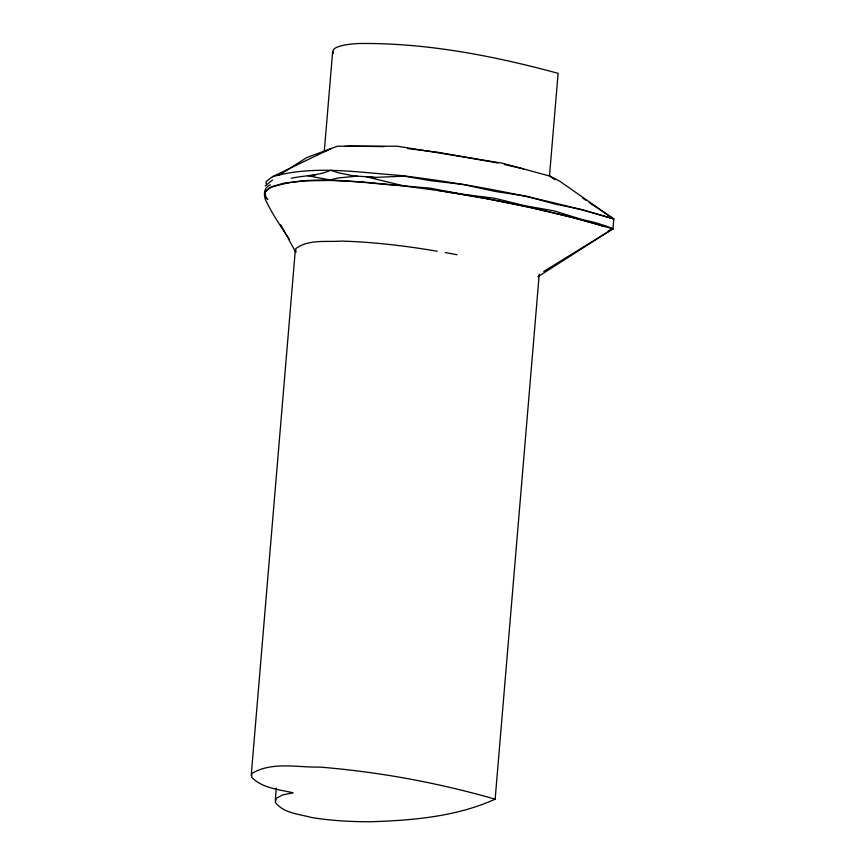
<?xml version="1.0" encoding="UTF-8"?>
<svg xmlns="http://www.w3.org/2000/svg" width="865" height="865" viewBox="0 0 865 865"><rect width="100%" height="100%" fill="white"/><g stroke="black" fill="none" stroke-linecap="round" stroke-linejoin="round"><path stroke-width="1.3" d="M333.155 53.522L333.176 50.019A53.187 11.602 4.8 0 1 358.845 43.51C426.272 42.72 493.266 55.738 558.109 73.341L549.491 175.919L555.038 179.628M251.207 775.451L295.289 250.472M324.256 151.635L332.647 51.716M275.275 800.168L276.292 788.058M495.148 799.195C437.993 782.717 379.184 771.926 319.899 767.093C297.647 767.601 271.675 761.287 251.737 773.57L251.802 777.44C262.506 788.231 278.963 789.561 293.062 792.762L282.293 795.043L276.432 798.298L275.243 802.158C283.309 813.295 299.052 814.03 311.303 817.436C330.808 820.723 350.606 821.761 370.371 821.75C412.605 820.409 456.179 816.765 495.148 799.195L539.23 274.216M589.141 202.432L613.793 218.921L612.961 228.868L543.761 271.426M328.819 149.623L272.432 176.73L266.128 181.585L266.225 183.867M272.497 180.028L265.155 185.986M278.898 175.346L306.664 157.625L337.415 146.196L397.554 146.228L502.1 163.139L549.87 176.092L559.709 181.185L613.782 219.04L581.831 209.514L554.692 204.021L525.952 196.096L495.31 191.479L463.543 184.537L430.478 180.655L404.452 176.168L376.059 177.368L353.536 175.919L338.626 172.805L330.776 170.264C318.19 175.855 304.296 175.422 291.213 178.266M537.911 276.724L612.971 228.738A288.845 189.251 -36.5 0 0 593.812 222.294L581.021 219.213L554.119 210.876L525.131 205.794L494.737 198.301L462.732 194.236L429.851 188.138L403.641 185.867L366.609 176.882L376.016 177.812L370.696 177.293M270.377 184.851C263.295 187.164 263.23 196.625 266.604 202.075C273.026 215.028 281.136 227.041 289.234 238.978M608.257 230.955L612.961 228.868L572.598 217.493L528.774 207.103L483.946 198.107L440.144 190.797L399.079 185.37L362.089 181.92L330.214 180.45L304.221 180.871L284.585 183.023L271.599 186.678L265.285 191.533L265.544 197.231L267.426 198.993M272.432 176.73C313.822 164.901 357.775 172.373 399.911 175.422C472.204 184.169 543.966 198.128 613.793 218.921M357.126 176.125L338.193 177.963L329.965 179.952L307.864 175.779L315.001 175.379L311.065 175.606M383.952 146.618L350.228 146.088A53.187 11.602 4.8 0 0 344.703 146.466M407.793 148.596L438.317 152.337L498.002 163.042M401.652 185.661C358.078 182.991 311.043 173.216 268.788 188.159L264.776 192.776L266.042 197.999L267.836 199.577M437.257 251.25C405.642 245.865 373.702 242.038 341.632 241.086C326.548 242.222 308.719 239.021 295.819 248.59L295.895 252.461L280.725 224.846M445.237 252.548L457.066 254.743M438.631 190.57C491.601 198.669 544.182 209.438 595.823 223.786A35.616 7.774 4.8 0 1 602.462 226.154M504.403 164.501L523.606 168.891M582.718 198.139L586.081 200.388M326.127 151.029A53.187 11.602 4.8 0 1 330.841 148.899M610.171 230.068A288.845 22.458 -38 0 1 612.971 228.738"/></g></svg>
